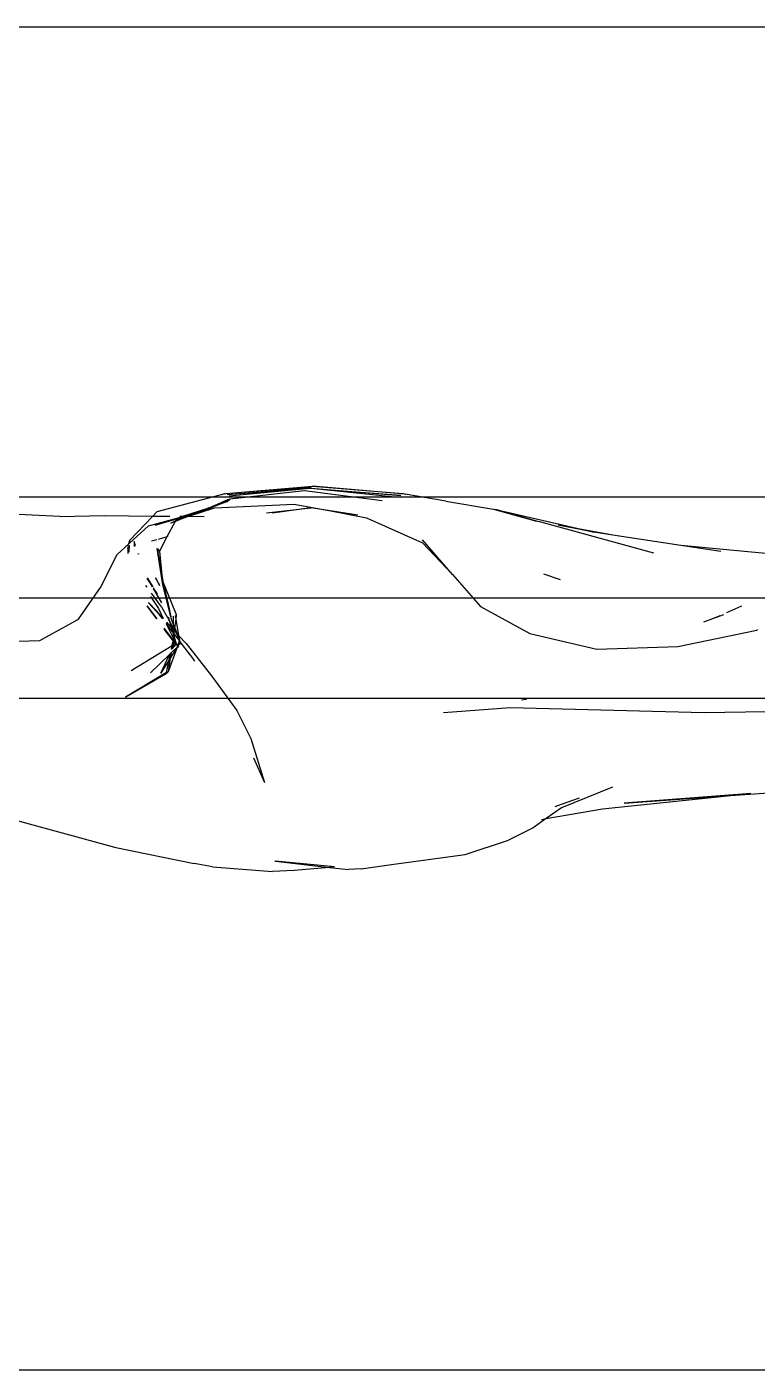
# Model space of a CAD drawing. Header units: millimetres. Extents: x -41292 to 298682, y -22072 to 33155.
# Drawn here: x 33630.1 to 33738.8, y -13759.4 to -13559.4 of the extents above; entities that cross this region are included whole.
import ezdxf

# ---------------------------------------------------------------- set-up
doc = ezdxf.new("R2010")
doc.units = ezdxf.units.MM
doc.layers.add('창호', color=4, linetype='Continuous')
doc.layers.add('틀', color=8, linetype='Continuous')

# ---------------------------------------------------------------- blocks, each defined once
blk = doc.blocks.new('rmfnasesx')
for p, q in [((61135.5, 1884.32), (61123.13, 1883.36)), ((61125.28, 1883.71), (61135.86, 1884.62)), ((61125.28, 1883.71), (61135.71, 1884.51)), ((61131.26, 1883.93), (61135.5, 1884.32)), ((61135.5, 1884.32), (61135.58, 1884.31)), ((61135.62, 1884.34), (61135.58, 1884.31)), ((61135.62, 1884.34), (61148.99, 1883.26)), ((61135.62, 1884.34), (61139.05, 1883.96)), ((61135.86, 1884.62), (61149.31, 1883.53)), ((61149.64, 1883.45), (61135.86, 1884.62)), ((61122.79, 1883.5), (61112.67, 1880.82)), ((61123.17, 1882.33), (61119.31, 1880.86)), ((61123.56, 1882.67), (61120.7, 1881.52)), ((61120.7, 1881.52), (61123.24, 1882.64)), ((61120.7, 1881.52), (61123.17, 1882.33)), ((61122.79, 1883.5), (61122.83, 1883.5)), ((61122.83, 1883.5), (61122.96, 1883.54)), ((61122.96, 1883.54), (61125.28, 1883.71)), ((61131.26, 1883.93), (61123.13, 1883.36)), ((61123.17, 1882.33), (61123.56, 1882.67)), ((61123.24, 1882.64), (61123.56, 1882.67)), ((61123.45, 1883.2), (61131.26, 1883.93)), ((61134.65, 1883.92), (61123.56, 1882.67)), ((61146.22, 1882.46), (61134.65, 1883.92)), ((61148.99, 1883.26), (61139.05, 1883.96)), ((61139.05, 1883.96), (61148.12, 1883.04)), ((61149.31, 1883.53), (61149.64, 1883.45)), ((61155.69, 1882.41), (61149.64, 1883.45)), ((61155.69, 1882.41), (61162.77, 1881.18)), ((61098.26, 1880.11), (61079.75, 1881)), ((61098.26, 1880.11), (61104.86, 1880.24)), ((61104.86, 1880.24), (61112.07, 1880.18)), ((61108.65, 1876.57), (61112.07, 1880.18)), ((61112.07, 1880.18), (61112.67, 1880.82)), ((61112.07, 1880.18), (61114.61, 1880.16)), ((61112.46, 1878.8), (61117.02, 1880.14)), ((61117.43, 1880.14), (61115.39, 1879.36)), ((61115.39, 1879.36), (61117.13, 1880.14)), ((61117.02, 1880.14), (61115.44, 1879.45)), ((61115.85, 1879.92), (61116.53, 1880.15)), ((61116.09, 1880.15), (61116.53, 1880.15)), ((61116.53, 1880.15), (61120.41, 1881.42)), ((61116.53, 1880.15), (61116.68, 1880.15)), ((61116.68, 1880.15), (61118.3, 1880.58)), ((61116.68, 1880.15), (61117.02, 1880.14)), ((61117.02, 1880.14), (61117.13, 1880.14)), ((61117.29, 1880.14), (61117.13, 1880.14)), ((61117.65, 1880.33), (61117.29, 1880.14)), ((61117.29, 1880.14), (61117.43, 1880.14)), ((61117.43, 1880.14), (61121.27, 1881.39)), ((61117.43, 1880.14), (61119.31, 1880.86)), ((61117.43, 1880.14), (61119.73, 1880.12)), ((61118.02, 1880.43), (61117.65, 1880.33)), ((61118.3, 1880.58), (61118.02, 1880.43)), ((61118.57, 1880.66), (61118.3, 1880.58)), ((61120.41, 1881.42), (61118.57, 1880.66)), ((61118.57, 1880.66), (61119.31, 1880.86)), ((61119.31, 1880.86), (61121.27, 1881.39)), ((61120.41, 1881.42), (61120.7, 1881.52)), ((61121.27, 1881.39), (61133.12, 1881.95)), ((61129, 1880.67), (61135.62, 1881.38)), ((61135.62, 1881.38), (61129.92, 1880.63)), ((61133.12, 1881.95), (61138.84, 1880.88)), ((61138.84, 1880.88), (61135.62, 1881.38)), ((61138.84, 1880.88), (61143.89, 1879.93)), ((61142.59, 1880.3), (61138.84, 1880.88)), ((61162.77, 1881.18), (61163.15, 1881.14)), ((61162.77, 1881.18), (61169.2, 1879.42)), ((61163.15, 1881.14), (61176.48, 1878.09)), ((61169.2, 1879.42), (61163.15, 1881.14)), ((61108.62, 1876.15), (61111.45, 1878.73)), ((61111.45, 1878.73), (61115.85, 1879.92)), ((61112.46, 1878.8), (61115.85, 1879.92)), ((61115.39, 1879.36), (61114.19, 1877.08)), ((61114.79, 1879.13), (61115.44, 1879.45)), ((61115.39, 1879.36), (61114.79, 1879.13)), ((61115.44, 1879.45), (61115.39, 1879.36)), ((61143.89, 1879.93), (61152.2, 1876.17)), ((61169.41, 1879.37), (61169.2, 1879.42)), ((61169.69, 1879.33), (61169.41, 1879.37)), ((61186.67, 1874.65), (61169.69, 1879.33)), ((61172.93, 1878.71), (61172.4, 1878.84)), ((61177.73, 1877.8), (61172.93, 1878.71)), ((61176.48, 1878.09), (61172.93, 1878.71)), ((61176.48, 1878.09), (61177.73, 1877.8)), ((61180.56, 1877.34), (61176.48, 1878.09)), ((61106.78, 1874.47), (61108.53, 1876.06)), ((61108.53, 1876.06), (61108.65, 1876.57)), ((61108.53, 1876.06), (61108.62, 1876.15)), ((61108.62, 1876.15), (61108.65, 1876.57)), ((61109.51, 1875.77), (61109.3, 1876.39)), ((61109.3, 1876.39), (61109.32, 1875.69)), ((61112.66, 1876.64), (61111.89, 1876.42)), ((61114.19, 1877.08), (61112.87, 1876.7)), ((61114.19, 1877.08), (61113.08, 1874.96)), ((61114.3, 1877.11), (61114.19, 1877.08)), ((61152.2, 1876.17), (61156.69, 1871.49)), ((61156.69, 1871.49), (61152.21, 1876.62)), ((61180.56, 1877.34), (61177.73, 1877.8)), ((61190.68, 1875.81), (61180.56, 1877.34)), ((61104.3, 1869.53), (61106.78, 1874.47)), ((61108.36, 1875.32), (61108.46, 1875.75)), ((61108.36, 1875.32), (61108.36, 1874.59)), ((61108.36, 1875.32), (61108.38, 1874.61)), ((61108.55, 1874.79), (61108.61, 1875.86)), ((61109.47, 1875.73), (61109.32, 1875.69)), ((61109.32, 1875.69), (61109.36, 1875.62)), ((61109.92, 1874.48), (61109.89, 1874.56)), ((61109.94, 1874.6), (61109.98, 1874.48)), ((61113.58, 1869.94), (61112.74, 1875.32)), ((61112.74, 1875.32), (61113.08, 1874.96)), ((61112.74, 1875.32), (61113.44, 1871.36)), ((61113.08, 1874.96), (61113.44, 1871.36)), ((61196.62, 1874.91), (61190.68, 1875.81)), ((61206.88, 1874.24), (61190.68, 1875.81)), ((61111.68, 1870.22), (61111.23, 1870.89)), ((61111.24, 1870.97), (61112.1, 1869.65)), ((61111.24, 1870.97), (61111.68, 1870.22)), ((61112.05, 1869.65), (61111.68, 1870.22)), ((61111.68, 1870.22), (61112.01, 1869.65)), ((61113.13, 1869.85), (61112.5, 1870.97)), ((61112.5, 1870.97), (61113.06, 1869.83)), ((61113.44, 1871.36), (61113.59, 1870.5)), ((61113.44, 1871.36), (61113.58, 1869.94)), ((61113.59, 1870.5), (61113.58, 1869.94)), ((61115.61, 1865.45), (61113.59, 1870.5)), ((61113.59, 1870.5), (61114.13, 1868.09)), ((61156.69, 1871.49), (61160.86, 1866.72)), ((61172.75, 1870.68), (61170.26, 1871.54)), ((61101.04, 1864.83), (61104.3, 1869.53)), ((61111.27, 1869.59), (61111.07, 1869.86)), ((61111.75, 1868.22), (61112.94, 1866.39)), ((61113.36, 1866.67), (61111.91, 1868.68)), ((61112.16, 1869.38), (61113.37, 1867.27)), ((61112.2, 1869.5), (61112.18, 1869.45)), ((61112.7, 1868.72), (61112.18, 1869.45)), ((61112.78, 1868.54), (61112.7, 1868.72)), ((61113.98, 1868.35), (61113.58, 1869.94)), ((61114.13, 1868.09), (61113.98, 1868.35)), ((61114.18, 1867.57), (61113.98, 1868.35)), ((61114.13, 1868.09), (61114.3, 1867.32)), ((61111.23, 1866.72), (61112.63, 1864.85)), ((61112.74, 1864.86), (61111.26, 1866.8)), ((61113.14, 1865.4), (61111.42, 1867.25)), ((61111.44, 1867.31), (61112.67, 1866.01)), ((61113.65, 1864.93), (61112.67, 1866.01)), ((61113.14, 1865.4), (61112.67, 1866.01)), ((61112.94, 1866.39), (61113.65, 1864.93)), ((61113.36, 1866.67), (61114.3, 1864.98)), ((61114.18, 1867.57), (61114.3, 1867.32)), ((61114.78, 1865.16), (61114.18, 1867.57)), ((61114.3, 1867.32), (61114.78, 1865.16)), ((61160.86, 1866.72), (61168.21, 1862.68)), ((61199.7, 1866.76), (61197.47, 1865.78)), ((61095.27, 1861.66), (61101.04, 1864.83)), ((61113.51, 1864.92), (61113.14, 1865.4)), ((61113.58, 1864.92), (61113.14, 1865.4)), ((61114.07, 1864.13), (61115.12, 1862.03)), ((61115.03, 1862.94), (61114.09, 1864.16)), ((61114.82, 1863.64), (61114.15, 1864.31)), ((61114.82, 1863.64), (61114.17, 1864.36)), ((61114.35, 1865.17), (61114.55, 1864.53)), ((61114.37, 1864.84), (61114.55, 1864.53)), ((61114.55, 1864.53), (61114.82, 1863.64)), ((61114.55, 1864.53), (61115.12, 1863.5)), ((61114.71, 1865.13), (61115.12, 1864.1)), ((61115.12, 1865.28), (61115.12, 1864.1)), ((61115.12, 1864.1), (61115.38, 1863.46)), ((61115.12, 1864.1), (61115.12, 1863.5)), ((61115.38, 1863.46), (61115.54, 1864.83)), ((61115.54, 1864.83), (61115.44, 1865.39)), ((61115.54, 1864.83), (61115.61, 1865.45)), ((61115.96, 1862.38), (61115.54, 1864.83)), ((61195.36, 1864.85), (61194.06, 1864.36)), ((61197.03, 1865.46), (61195.36, 1864.85)), ((61196.48, 1865.34), (61195.36, 1864.85)), ((61113.74, 1863.34), (61115.1, 1861.53)), ((61115.12, 1861.75), (61113.8, 1863.48)), ((61114.82, 1863.64), (61114.84, 1863.56)), ((61114.84, 1863.56), (61115.03, 1862.94)), ((61115.12, 1863.31), (61114.84, 1863.56)), ((61115.03, 1862.94), (61115.12, 1862.65)), ((61115.12, 1862.82), (61115.03, 1862.94)), ((61115.12, 1863.5), (61115.34, 1863.11)), ((61115.12, 1863.5), (61115.12, 1863.31)), ((61115.12, 1863.26), (61115.12, 1863.31)), ((61115.33, 1863.08), (61115.12, 1863.26)), ((61115.12, 1863.26), (61115.12, 1862.82)), ((61115.28, 1862.62), (61115.12, 1862.82)), ((61115.12, 1862.82), (61115.12, 1862.65)), ((61115.12, 1862.65), (61115.24, 1862.27)), ((61115.12, 1862.65), (61115.12, 1862.03)), ((61115.12, 1862.03), (61115.19, 1861.89)), ((61115.12, 1862.03), (61115.12, 1861.75)), ((61115.19, 1861.89), (61115.26, 1862.2)), ((61115.24, 1862.27), (61115.3, 1862.59)), ((61115.24, 1862.27), (61115.26, 1862.2)), ((61115.26, 1862.2), (61115.58, 1861.15)), ((61115.28, 1862.62), (61115.33, 1863.04)), ((61115.3, 1862.59), (61115.28, 1862.62)), ((61116.04, 1861.63), (61115.3, 1862.59)), ((61115.34, 1863.11), (61115.33, 1863.08)), ((61115.33, 1863.08), (61115.33, 1863.04)), ((61115.33, 1863.04), (61115.39, 1863.01)), ((61115.34, 1863.11), (61115.39, 1863.42)), ((61115.38, 1863.46), (61115.39, 1863.42)), ((61115.39, 1863.42), (61115.68, 1862.69)), ((61115.39, 1863.01), (61115.44, 1862.92)), ((61115.44, 1862.92), (61115.97, 1861.96)), ((61115.68, 1862.69), (61115.44, 1862.92)), ((61115.71, 1862.63), (61115.68, 1862.69)), ((61115.96, 1862.38), (61115.71, 1862.63)), ((61115.71, 1862.63), (61115.97, 1861.96)), ((61115.97, 1862.35), (61115.96, 1862.38)), ((61117.06, 1861.18), (61115.97, 1862.35)), ((61116.06, 1861.8), (61115.97, 1862.35)), ((61168.21, 1862.68), (61178.19, 1860.35)), ((61190.24, 1860.73), (61201.98, 1863.19)), ((61202.07, 1863.22), (61201.98, 1863.19)), ((61085.23, 1861.31), (61095.27, 1861.66)), ((61114.95, 1860.83), (61108.87, 1857.13)), ((61115.69, 1860.67), (61114.35, 1857)), ((61115.69, 1860.67), (61114.68, 1859.03)), ((61115.69, 1860.67), (61114.81, 1859.83)), ((61114.86, 1860.34), (61114.95, 1860.83)), ((61114.92, 1860.38), (61114.86, 1860.34)), ((61114.92, 1860.38), (61114.95, 1860.44)), ((61114.95, 1860.44), (61115.33, 1861.29)), ((61115.53, 1861.1), (61114.95, 1860.44)), ((61114.98, 1860.85), (61114.95, 1860.44)), ((61114.98, 1860.85), (61114.95, 1860.83)), ((61114.97, 1860.9), (61115.1, 1861.53)), ((61114.99, 1860.9), (61114.98, 1860.85)), ((61115.1, 1861.53), (61114.99, 1860.9)), ((61115.08, 1860.91), (61114.99, 1860.9)), ((61115.08, 1860.91), (61115.12, 1860.94)), ((61115.15, 1861.48), (61115.1, 1861.53)), ((61115.17, 1861.69), (61115.12, 1861.75)), ((61115.12, 1861.29), (61115.18, 1861.44)), ((61115.12, 1861.29), (61115.12, 1860.94)), ((61115.2, 1861.65), (61115.15, 1861.48)), ((61115.15, 1861.48), (61115.18, 1861.44)), ((61115.17, 1861.69), (61115.22, 1861.83)), ((61115.2, 1861.65), (61115.17, 1861.69)), ((61115.33, 1861.29), (61115.18, 1861.44)), ((61115.19, 1861.89), (61115.22, 1861.83)), ((61115.39, 1861.41), (61115.2, 1861.65)), ((61115.22, 1861.83), (61115.41, 1861.46)), ((61115.33, 1861.29), (61115.39, 1861.41)), ((61115.53, 1861.1), (61115.33, 1861.29)), ((61115.39, 1861.41), (61115.41, 1861.46)), ((61115.58, 1861.15), (61115.39, 1861.41)), ((61115.58, 1861.15), (61115.53, 1861.1)), ((61115.74, 1860.89), (61115.53, 1861.1)), ((61115.77, 1860.91), (61115.58, 1861.15)), ((61115.73, 1860.73), (61115.69, 1860.67)), ((61115.71, 1860.71), (61115.69, 1860.67)), ((61115.81, 1860.81), (61115.73, 1860.73)), ((61116.04, 1861.63), (61115.77, 1860.91)), ((61115.83, 1860.83), (61115.81, 1860.81)), ((61115.95, 1860.67), (61115.81, 1860.81)), ((61116.17, 1861.16), (61115.83, 1860.83)), ((61115.95, 1860.67), (61115.83, 1860.83)), ((61116.14, 1861.38), (61115.89, 1860.99)), ((61115.97, 1861.96), (61116.06, 1861.8)), ((61115.97, 1861.96), (61116.04, 1861.63)), ((61116.08, 1861.69), (61116.04, 1861.63)), ((61116.04, 1861.63), (61116.11, 1861.54)), ((61116.06, 1861.8), (61116.09, 1861.75)), ((61116.09, 1861.75), (61116.08, 1861.69)), ((61116.11, 1861.54), (61116.08, 1861.69)), ((61116.11, 1861.54), (61116.18, 1861.45)), ((61116.14, 1861.38), (61116.11, 1861.54)), ((61116.18, 1861.45), (61116.14, 1861.38)), ((61116.17, 1861.16), (61116.14, 1861.38)), ((61118.05, 1859.03), (61116.18, 1861.45)), ((61117.06, 1861.18), (61120.82, 1856.41)), ((61178.19, 1860.35), (61190.24, 1860.73)), ((61114.56, 1859.57), (61111.75, 1856.82)), ((61113.3, 1856.8), (61114.56, 1859.57)), ((61114.54, 1858.79), (61113.3, 1856.8)), ((61114.14, 1856.88), (61114.54, 1858.79)), ((61114.68, 1859.03), (61114.35, 1857)), ((61114.54, 1858.79), (61114.73, 1859.74)), ((61114.68, 1859.03), (61114.54, 1858.79)), ((61114.73, 1859.74), (61114.56, 1859.57)), ((61114.81, 1859.83), (61114.68, 1859.03)), ((61114.81, 1859.83), (61114.73, 1859.74)), ((61118.36, 1858.57), (61118.05, 1859.03)), ((61114.14, 1856.88), (61108.02, 1853.19)), ((61108.02, 1853.19), (61114.12, 1856.75)), ((61114.12, 1856.75), (61114.35, 1857)), ((61114.12, 1856.75), (61114.14, 1856.88)), ((61114.35, 1857), (61114.14, 1856.88)), ((61120.82, 1856.41), (61124.59, 1851.22)), ((61167.71, 1852.88), (61166.95, 1852.74)), ((61124.59, 1851.22), (61126.67, 1847.08)), ((61155.36, 1850.92), (61165.31, 1851.69)), ((61165.31, 1851.69), (61194.13, 1850.95)), ((61194.13, 1850.95), (61209.53, 1851.18)), ((61126.67, 1847.08), (61128.71, 1840.51)), ((61127.05, 1844.17), (61128.71, 1840.51)), ((61080.14, 1838.05), (61106.6, 1830.82)), ((61172.89, 1837.3), (61175.6, 1838.2)), ((61180.5, 1839.82), (61172.91, 1836.72)), ((61179.02, 1836.59), (61198.08, 1838.56)), ((61201.1, 1838.87), (61182.26, 1837.44)), ((61182.26, 1837.44), (61198.08, 1838.56)), ((61198.08, 1838.56), (61204.46, 1839.02)), ((61198.08, 1838.56), (61201.1, 1838.87)), ((61172.91, 1836.72), (61170.64, 1835.12)), ((61170.64, 1835.12), (61179.02, 1836.59)), ((61171.95, 1836.91), (61172.89, 1837.3)), ((61182.23, 1837.43), (61182.26, 1837.44)), ((61170.64, 1835.12), (61168.68, 1833.73)), ((61169.91, 1834.99), (61170.64, 1835.12)), ((61168.68, 1833.73), (61165.04, 1831.9)), ((61106.6, 1830.82), (61118.23, 1828.45)), ((61158.57, 1829.76), (61165.04, 1831.9)), ((61120.99, 1827.97), (61118.23, 1828.45)), ((61130.24, 1828.77), (61130.33, 1828.79)), ((61139.13, 1827.93), (61130.33, 1828.79)), ((61130.33, 1828.79), (61138.36, 1827.86)), ((61143.1, 1827.64), (61147.95, 1828.34)), ((61147.95, 1828.34), (61158.57, 1829.76)), ((61120.99, 1827.97), (61129.92, 1827.23)), ((61133.11, 1827.39), (61129.92, 1827.23)), ((61138.36, 1827.86), (61133.11, 1827.39)), ((61139.13, 1827.93), (61138.36, 1827.86)), ((61138.36, 1827.86), (61141.2, 1827.54)), ((61143.1, 1827.64), (61141.2, 1827.54)), ((61397.95, 1753.01), (57147.95, 1753.01))]:
    blk.add_line(p, q)

msp = doc.modelspace()

# ---------------------------------------------------------------- linework, layer by layer
at = {"layer": '창호'}
for p, q in [((33844.67, -13629.42), (31564.67, -13629.42)), ((33844.67, -13659.42), (31564.67, -13659.42))]:
    msp.add_line(p, q, dxfattribs=at)
at = {"layer": '틀'}
for p, q in [((29134.67, -13559.42), (33934.67, -13559.42)), ((31564.67, -13644.42), (33844.67, -13644.42)), ((33934.67, -13759.42), (29134.67, -13759.42))]:
    msp.add_line(p, q, dxfattribs=at)

# ---------------------------------------------------------------- block references
msp.add_blockref('rmfnasesx', (-27463.27, -15512.43))

doc.saveas('drawing.dxf')
